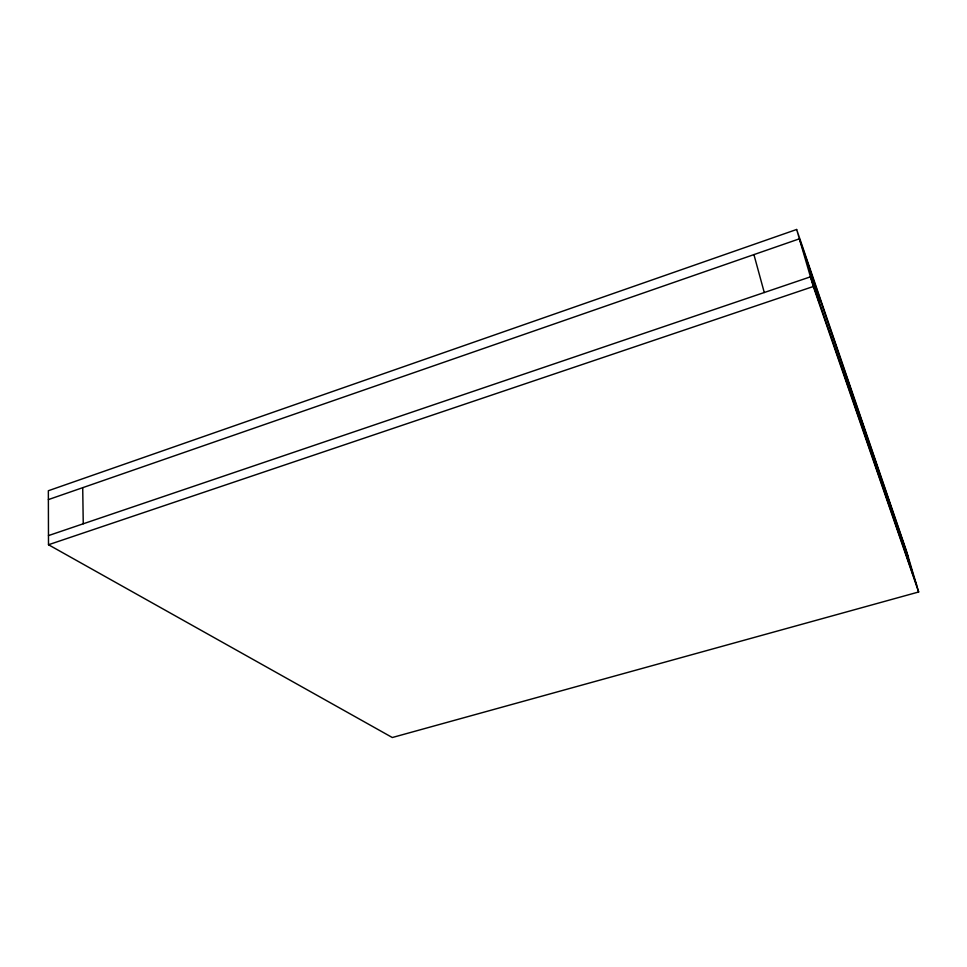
<?xml version="1.0" encoding="UTF-8"?>
<svg xmlns="http://www.w3.org/2000/svg" width="967" height="967" viewBox="0 0 967 967"><rect width="100%" height="100%" fill="white"/><g stroke="black" fill="none" stroke-linecap="round" stroke-linejoin="round"><path stroke-width="1.45" d="M796.651 229.481L48.35 490.74L48.495 544.747L392.312 737.519L918.65 591.985L906.417 550.864L796.651 229.481L813.295 286.51L918.65 591.985M48.374 499.601L799.371 238.825L908.436 557.633M48.471 535.597L810.467 276.828L916.583 585.047M48.495 544.747L813.295 286.51M904.653 546.597L912.933 574.434M808.013 264.088L818.916 301.378M753.922 254.599L764.268 292.53M82.715 487.67L83.247 523.788"/></g></svg>
